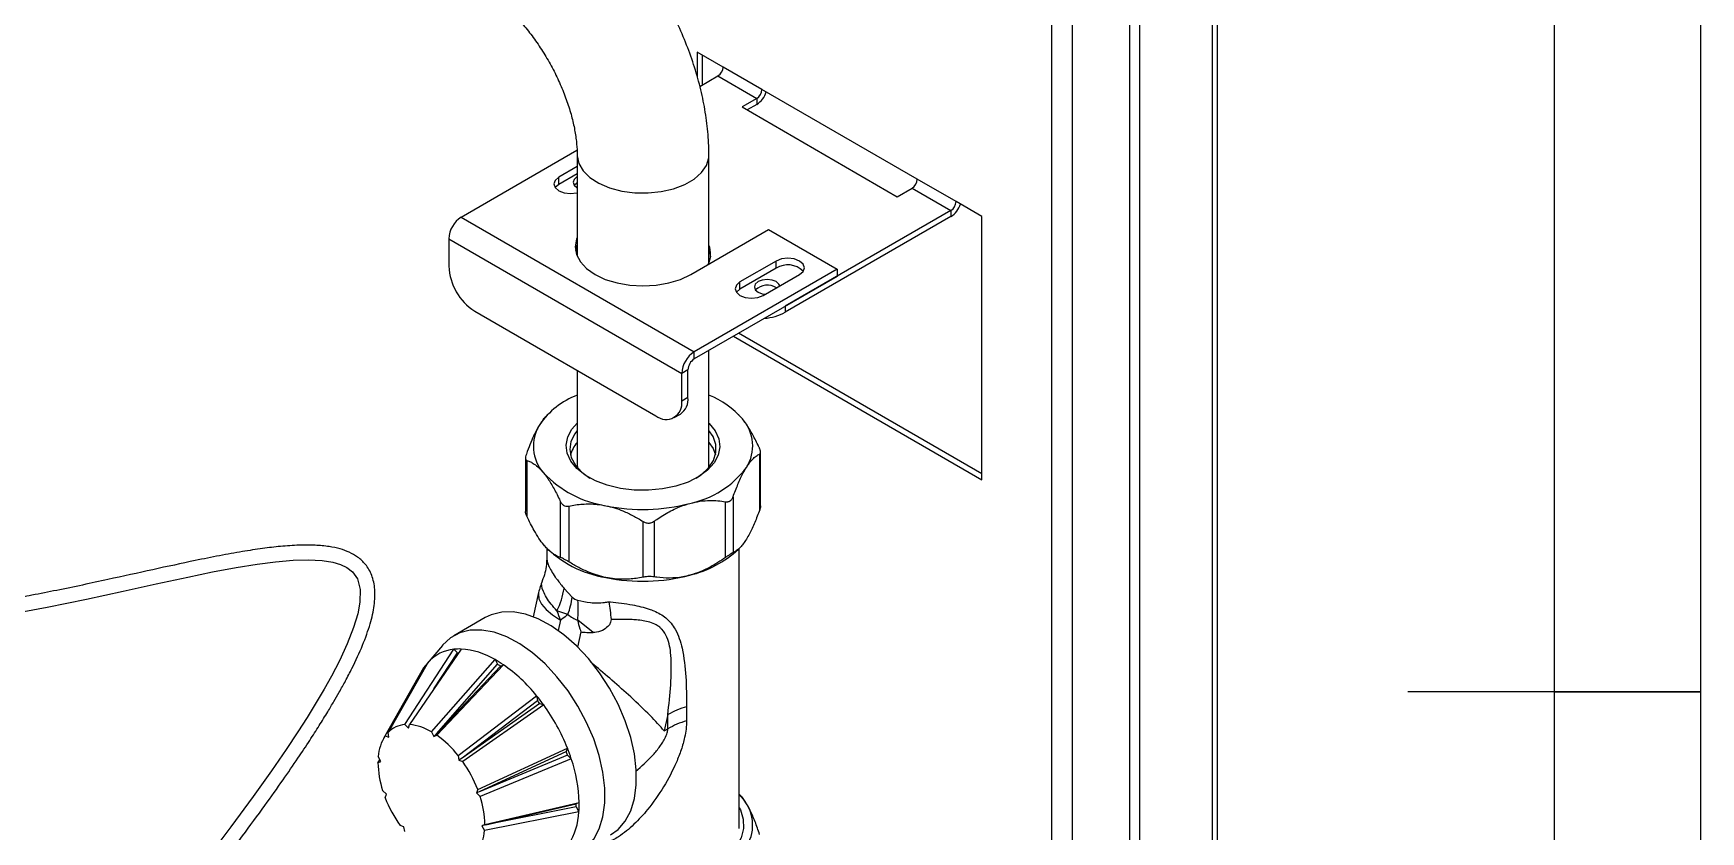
# Model space of a CAD drawing. Extents: x 75 to 2075, y 25 to 1460.
# Drawn here: x 1790.3 to 2075, y 718.7 to 854.8 of the extents above; entities that cross this region are included whole.
import ezdxf

# ---------------------------------------------------------------- set-up
doc = ezdxf.new("R2010")
doc.units = 0
doc.header["$LTSCALE"] = 5
doc.linetypes.add('SLD-KATı', pattern=[0])
doc.layers.get('0').update_dxf_attribs({"linetype": 'CONTINUOUS'})

msp = doc.modelspace()

# ---------------------------------------------------------------- linework, layer by layer
at = {"color": 7, "linetype": 'SLD-KATı'}
for p, q in [((2075, 1460), (2075, 25)), ((2050, 1435), (2050, 50)), ((1977.479, 1036.643), (1977.479, 497.87)), ((1979.247, 497.87), (1979.247, 1036.643)), ((1967.756, 492.258), (1967.756, 1031.03)), ((1964.22, 493.206), (1964.22, 1030.082)), ((1992.505, 496.34), (1992.505, 1024.906)), ((1991.621, 495.83), (1991.621, 1024.396)), ((1908.094, 849.089), (1903.674, 851.641)), ((1903.674, 851.641), (1903.674, 847.448)), ((1904.558, 846.028), (1904.558, 851.13)), ((1914.723, 845.262), (1908.094, 849.089)), ((1904.098, 845.762), (1907.21, 847.558)), ((1907.21, 847.558), (1913.839, 843.731)), ((1913.839, 843.731), (1911.311, 842.272)), ((1913.839, 842.711), (1912.195, 841.762)), ((1913.839, 843.731), (1913.839, 842.711)), ((1941.24, 829.955), (1914.723, 845.262)), ((1911.311, 842.272), (1937.828, 826.965)), ((1863.369, 823.475), (1883.133, 834.884)), ((1883.161, 832.094), (1880.031, 830.286)), ((1883.161, 834.081), (1883.161, 816.839)), ((1905.661, 815.701), (1905.661, 834.081)), ((1883.161, 830.869), (1880.031, 829.062)), ((1880.031, 829.062), (1880.031, 830.286)), ((1947.869, 826.128), (1941.24, 829.955)), ((1937.828, 826.965), (1940.356, 828.424)), ((1940.356, 828.424), (1946.985, 824.597)), ((1952.288, 823.577), (1947.869, 826.128)), ((1863.369, 823.475), (1903.144, 800.513)), ((1946.985, 824.597), (1918.7, 808.269)), ((1946.985, 823.576), (1918.7, 807.248)), ((1946.985, 824.597), (1946.985, 823.576)), ((1952.288, 778.667), (1952.288, 823.577)), ((1902.57, 813.703), (1915.828, 821.357)), ((1915.828, 821.357), (1927.539, 814.596)), ((1861.248, 819.8), (1901.023, 796.839)), ((1861.248, 819.8), (1861.248, 815.105)), ((1927.539, 814.596), (1903.144, 800.513)), ((1917.154, 815.999), (1910.967, 812.428)), ((1917.154, 814.775), (1910.967, 811.203)), ((1917.154, 814.775), (1917.154, 815.999)), ((1927.539, 814.596), (1927.539, 813.371)), ((1927.539, 813.371), (1903.144, 799.288)), ((1910.967, 811.203), (1910.967, 812.428)), ((1914.944, 810.131), (1921.131, 813.703)), ((1865.667, 807.451), (1896.603, 789.592)), ((1918.7, 808.269), (1918.7, 807.248)), ((1909.855, 803.163), (1952.288, 778.667)), ((1952.288, 779.687), (1910.739, 803.673)), ((1903.144, 799.288), (1903.144, 800.513)), ((1905.661, 781.383), (1905.661, 800.741)), ((1883.161, 797.352), (1883.161, 781.383)), ((1902.083, 797.451), (1901.023, 796.839)), ((1902.083, 792.756), (1902.083, 797.451)), ((1901.023, 792.144), (1901.023, 796.839)), ((1901.023, 792.144), (1902.083, 792.756)), ((1878.118, 789.802), (1877.847, 789.527)), ((1899.728, 789.282), (1900.789, 789.895)), ((1910.753, 789.753), (1910.704, 789.802)), ((1911.37, 789.063), (1910.753, 789.732)), ((1914.333, 773.564), (1914.333, 783.079)), ((1914.48, 774.244), (1914.48, 783.375)), ((1874.343, 782.415), (1874.343, 773.268)), ((1874.582, 781.976), (1874.582, 772.461)), ((1880.325, 765.432), (1880.325, 774.947)), ((1908.498, 765.432), (1908.498, 774.947)), ((1909.784, 775.764), (1909.784, 766.25)), ((1881.741, 774.204), (1881.741, 764.689)), ((1894.411, 762.063), (1894.411, 771.578)), ((1896.323, 771.631), (1896.323, 762.117)), ((1877.974, 766.99), (1877.974, 764.976)), ((1878.07, 766.89), (1878.118, 766.841)), ((1910.704, 766.841), (1910.956, 767.096)), ((1910.849, 719.224), (1910.849, 766.987)), ((1880.924, 760.152), (1882.321, 758.68)), ((1876.588, 759.459), (1875.641, 755.33)), ((1867.464, 755.177), (1862.098, 752.079)), ((1881.581, 755.695), (1879.72, 756.347)), ((1885.918, 752.628), (1883.262, 754.724)), ((1853.716, 736.915), (1862.1, 749.77)), ((1863.351, 749.816), (1854.549, 736.926)), ((1860.151, 750.442), (1857.533, 747.353)), ((1858.703, 743.009), (1862.715, 749.178)), ((1862.1, 749.77), (1862.715, 749.178)), ((1856.673, 746.115), (1850.099, 734.547)), ((1850.377, 734.987), (1856.999, 746.644)), ((1857.75, 747.598), (1850.886, 735.6)), ((1856.999, 746.644), (1856.673, 746.115)), ((1856.999, 746.644), (1857.171, 746.586)), ((1858.278, 735.693), (1869.145, 748.015)), ((1859.152, 735.358), (1869.576, 747.205)), ((1870.052, 746.912), (1859.16, 735.353)), ((1870.561, 747.14), (1859.212, 735.099)), ((1869.145, 748.015), (1869.576, 747.205)), ((1870.052, 746.912), (1870.561, 747.14)), ((1862.84, 731.648), (1876.247, 741.849)), ((1863.508, 731.229), (1876.378, 741.039)), ((1876.782, 740.515), (1863.515, 731.219)), ((1877.449, 740.288), (1863.625, 730.608)), ((1876.247, 741.849), (1876.378, 741.039)), ((1876.782, 740.515), (1877.449, 740.288)), ((2075, 742.5), (2025, 742.5)), ((2050, 742.5), (2075, 742.5)), ((1898.649, 738.626), (1898.013, 735.85)), ((1898.649, 736.217), (1898.649, 738.626)), ((1901.839, 739.96), (1901.839, 737.552)), ((1850.377, 734.987), (1851.019, 734.768)), ((1851.019, 734.768), (1850.886, 735.6)), ((1853.716, 736.915), (1854.339, 736.317)), ((1854.339, 736.317), (1854.549, 736.926)), ((1858.278, 735.693), (1858.714, 734.876)), ((1859.156, 735.351), (1858.714, 734.876)), ((1858.714, 734.876), (1859.212, 735.099)), ((1859.156, 735.351), (1859.152, 735.358)), ((1859.16, 735.353), (1859.156, 735.351)), ((1898.013, 735.85), (1898.649, 736.217)), ((1866.18, 725.864), (1881.504, 732.924)), ((1866.581, 725.541), (1881.299, 732.332)), ((1881.523, 731.717), (1866.585, 725.53)), ((1881.504, 732.924), (1881.299, 732.332)), ((1881.523, 731.717), (1882.169, 731.096)), ((1849.155, 730.425), (1849.493, 730.93)), ((1849.155, 730.425), (1849.645, 730.644)), ((1849.645, 730.644), (1849.203, 731.476)), ((1862.84, 731.648), (1862.972, 730.83)), ((1863.509, 731.221), (1862.972, 730.83)), ((1862.972, 730.83), (1863.625, 730.608)), ((1863.509, 731.221), (1863.508, 731.229)), ((1863.515, 731.219), (1863.509, 731.221)), ((1882.169, 731.096), (1866.605, 724.657)), ((1850.584, 725.05), (1849.951, 725.659)), ((1850.377, 724.451), (1850.584, 725.05)), ((1866.18, 725.864), (1865.972, 725.265)), ((1866.58, 725.535), (1865.972, 725.265)), ((1865.972, 725.265), (1866.605, 724.657)), ((1866.58, 725.535), (1866.581, 725.541)), ((1866.585, 725.53), (1866.58, 725.535)), ((1867.402, 719.891), (1883.506, 723.633)), ((1867.548, 719.818), (1883.021, 723.416)), ((1883.506, 723.633), (1883.021, 723.416)), ((1911.045, 724.848), (1910.849, 725.047)), ((1883.456, 722.026), (1867.354, 718.84)), ((1883.005, 722.875), (1867.548, 719.809)), ((1883.005, 722.875), (1883.456, 722.026)), ((1853.585, 719.485), (1852.931, 719.708)), ((1853.716, 718.667), (1853.585, 719.485)), ((1867.402, 719.891), (1866.911, 719.671)), ((1867.544, 719.816), (1866.911, 719.671)), ((1866.911, 719.671), (1867.354, 718.84)), ((1867.544, 719.816), (1867.548, 719.818)), ((1867.548, 719.809), (1867.544, 719.816))]:
    msp.add_line(p, q, dxfattribs=at)
at = {"color": 8, "linetype": 'SLD-KATı'}
for p, q in [((1880.317, 754.763), (1879.912, 752.993)), ((1883.264, 750.152), (1883.853, 752.722))]:
    msp.add_line(p, q, dxfattribs=at)
at = {"color": 8, "linetype": 'SLD-KATı', "flags": 128}
for points in [[(1883.161, 834.08), (1883.165, 833.916), (1883.453, 832.613), (1884.189, 831.369), (1885.344, 830.237), (1886.87, 829.262), (1888.704, 828.484), (1890.773, 827.936), (1892.99, 827.638), (1895.266, 827.605), (1897.506, 827.837), (1899.62, 828.324), (1901.521, 829.048), (1903.13, 829.977), (1904.383, 831.074), (1905.227, 832.294), (1905.629, 833.588), (1905.661, 834.083)], [(1876.588, 759.459), (1876.549, 759.223), (1876.646, 758.377), (1877.088, 757.482), (1877.863, 756.564), (1878.95, 755.649), (1880.317, 754.763)]]:
    msp.add_lwpolyline(points, dxfattribs=at)
at = {"color": 7, "linetype": 'SLD-KATı', "flags": 128}
for points in [[(1880.031, 830.286), (1879.421, 829.76), (1879.207, 829.138), (1879.421, 828.517), (1880.031, 827.99), (1880.943, 827.638), (1882.019, 827.515), (1883.096, 827.638), (1883.161, 827.655)], [(1880.031, 829.062), (1879.421, 828.535), (1879.415, 828.526)], [(1883.161, 830.358), (1883.124, 830.337), (1882.65, 829.928), (1882.483, 829.444), (1882.65, 828.961), (1883.124, 828.551), (1883.161, 828.53)], [(1882.67, 828.934), (1883.124, 829.317), (1883.161, 829.338)], [(1883.161, 820.007), (1883.053, 819.725), (1882.831, 818.423), (1883.053, 817.121), (1883.711, 815.869), (1884.78, 814.715), (1886.218, 813.703), (1887.97, 812.873), (1889.969, 812.256), (1892.138, 811.876), (1894.394, 811.748), (1896.649, 811.876), (1898.818, 812.256), (1900.817, 812.873), (1902.57, 813.703)], [(1883.161, 818.782), (1883.053, 818.5), (1882.88, 817.811)], [(1905.661, 817.675), (1905.734, 817.48), (1905.922, 816.688)], [(1921.131, 813.703), (1921.741, 814.23), (1921.955, 814.851), (1921.741, 815.473), (1921.131, 815.999), (1920.219, 816.351), (1919.142, 816.475), (1918.066, 816.351), (1917.154, 815.999)], [(1910.967, 812.428), (1910.357, 811.901), (1910.143, 811.279), (1910.357, 810.658), (1910.967, 810.131), (1911.879, 809.779), (1912.955, 809.656), (1914.032, 809.779), (1914.944, 810.131)], [(1914.06, 812.478), (1913.586, 812.069), (1913.419, 811.585), (1913.586, 811.102), (1914.06, 810.692), (1914.77, 810.419), (1915.297, 810.335)], [(1917.772, 811.764), (1917.628, 812.069), (1917.154, 812.478), (1916.444, 812.752), (1915.607, 812.848), (1914.77, 812.752), (1914.06, 812.478)], [(1910.967, 811.203), (1910.357, 810.676), (1910.35, 810.667)], [(1905.661, 788.348), (1905.715, 788.296), (1906.748, 787.032), (1907.361, 785.679), (1907.533, 784.284), (1907.259, 782.895), (1906.547, 781.559), (1905.421, 780.321), (1903.921, 779.223), (1902.097, 778.303), (1900.011, 777.593), (1897.734, 777.115), (1895.344, 776.888), (1892.923, 776.917), (1890.552, 777.204), (1888.313, 777.736), (1886.281, 778.497), (1884.526, 779.461), (1883.108, 780.595), (1882.075, 781.859), (1881.461, 783.212), (1881.289, 784.607), (1881.564, 785.996), (1882.276, 787.332), (1883.161, 788.348)], [(1883.161, 787.081), (1882.75, 786.534), (1882.109, 785.213), (1881.912, 783.846), (1882.167, 782.482), (1882.865, 781.171), (1883.98, 779.959), (1885.355, 778.961)], [(1903.467, 778.961), (1904.332, 779.545), (1905.592, 780.708), (1906.448, 781.988), (1906.868, 783.338), (1906.839, 784.71), (1906.361, 786.053), (1905.661, 787.081)], [(1905.661, 785.039), (1906.361, 784.012), (1906.786, 782.914)], [(1883.161, 781.383), (1883.165, 781.219), (1883.22, 780.721)], [(1905.603, 780.721), (1905.629, 780.89), (1905.661, 781.383)], [(1715.01, 779.229), (1716.336, 776.042), (1718.239, 772.501), (1720.095, 769.697), (1721.813, 767.51), (1723.324, 765.839), (1724.688, 764.496), (1726.995, 762.522), (1729.669, 760.613), (1732.747, 758.818), (1736.274, 757.184), (1740.258, 755.77), (1744.163, 754.744), (1747.643, 754.079), (1750.859, 753.641), (1755.65, 753.26), (1761.042, 753.156), (1766.578, 753.345), (1772.102, 753.782), (1777.485, 754.406), (1781.962, 755.051), (1785.365, 755.604), (1788.671, 756.188), (1792.662, 756.946), (1799.385, 758.32), (1805.623, 759.668), (1811.28, 760.913), (1816.68, 762.081), (1820.919, 762.952), (1824.96, 763.714), (1828.541, 764.3), (1831.658, 764.709), (1834.652, 764.971), (1837.218, 765.043), (1839.613, 764.916), (1841.418, 764.622), (1842.752, 764.225), (1843.847, 763.704), (1844.787, 762.984), (1845.633, 761.779), (1846.108, 759.983), (1846.063, 757.789), (1845.692, 755.816), (1844.991, 753.47), (1843.915, 750.719), (1842.57, 747.827), (1841.203, 745.199), (1839.955, 742.966), (1838.786, 740.975), (1837.057, 738.161), (1835.472, 735.687), (1833.466, 732.664), (1830.958, 729.015), (1827.854, 724.653), (1824.045, 719.473), (1819.406, 713.355), (1819.406, 713.355)], [(1888.868, 718.1), (1890.146, 719.04), (1891.365, 720.464), (1892.303, 722.233), (1892.94, 724.309), (1893.261, 726.648), (1893.261, 729.2), (1892.94, 731.91), (1892.303, 734.721), (1891.365, 737.573), (1890.146, 740.405), (1888.671, 743.157), (1886.973, 745.769), (1885.086, 748.188), (1883.053, 750.36), (1880.915, 752.239), (1878.718, 753.786), (1876.51, 754.968), (1874.337, 755.759), (1872.246, 756.142), (1870.281, 756.11), (1868.483, 755.663), (1867.464, 755.177)], [(1881.11, 714.135), (1881.607, 714.242), (1883.306, 714.894), (1884.78, 715.943), (1886, 717.367), (1886.938, 719.136), (1887.574, 721.212), (1887.896, 723.551), (1887.896, 726.102), (1887.574, 728.813), (1886.938, 731.624), (1886, 734.476), (1884.78, 737.308), (1883.306, 740.059), (1881.607, 742.672), (1879.721, 745.09), (1877.687, 747.262), (1875.549, 749.142), (1873.353, 750.689), (1871.145, 751.871), (1868.972, 752.661), (1866.88, 753.045), (1864.915, 753.013), (1863.118, 752.565), (1861.527, 751.713), (1860.177, 750.473), (1860.151, 750.442)], [(1912.218, 723.226), (1911.557, 724.218), (1910.849, 725.044)], [(1910.849, 722.736), (1911.03, 722.369), (1911.518, 720.798), (1911.564, 719.201), (1911.165, 717.621), (1910.332, 716.098), (1909.087, 714.672), (1907.462, 713.38), (1905.499, 712.255), (1903.249, 711.327), (1900.77, 710.618), (1898.126, 710.149), (1895.386, 709.93), (1892.62, 709.969), (1889.902, 710.262), (1887.3, 710.804), (1884.882, 711.579), (1882.711, 712.569), (1880.843, 713.746), (1880.485, 714.022)]]:
    msp.add_lwpolyline(points, dxfattribs=at)
at = {"color": 7, "linetype": 'SLD-KATı'}
for centre, radius, start, end in [((1906.175, 849.177), 1.921, 302.60548, 357.39452), ((1912.804, 845.35), 1.921, 302.60548, 357.39452), ((1911.751, 845.964), 3.866, 302.69642, 343.13617), ((1939.32, 830.042), 1.921, 302.60548, 357.39452), ((1945.95, 826.215), 1.921, 302.60548, 357.39452), ((1944.897, 826.829), 3.866, 302.69642, 343.13617), ((1865.854, 819.591), 4.61, 122.60548, 177.39452), ((1901.933, 817.196), 4.019, 333.71677, 21.91729), ((1870.843, 815.542), 9.605, 182.60548, 237.39452), ((1919.121, 811.683), 3.665, 44.22591, 122.47115), ((1915.637, 808.888), 2.984, 58.4722, 132.88018), ((1914.562, 814.95), 8.743, 273.95013, 298.24873), ((1905.628, 796.629), 4.61, 122.60548, 177.39452), ((1904.386, 797.346), 2.305, 122.60548, 177.39452), ((1888.148, 780.135), 13.896, 111.03186, 145.01231), ((1898.329, 791.707), 2.729, 230.79671, 9.21404), ((1899.11, 792.378), 2.997, 304.05635, 7.25583), ((1900.149, 779.267), 14.895, 41.12112, 68.27864), ((1906.315, 784.476), 6.826, 327.29917, 42.22259), ((1882.508, 784.415), 6.826, 147.29917, 222.22259), ((1887.122, 781.585), 5.255, 138.90738, 165.82067), ((1899.124, 790.482), 16.163, 281.72944, 323.15085), ((1890.927, 792.61), 18.572, 223.49087, 261.17101), ((1894.394, 805.065), 31.448, 258.41116, 284.76858), ((1890.927, 780.361), 18.572, 223.49087, 261.17101), ((1898.089, 780.467), 18.569, 283.45543, 312.79172), ((1888.772, 756.667), 12.5, 157.66638, 167.09346), ((1869.01, 761.83), 12.032, 332.88838, 351.98232), ((1894.394, 792.817), 31.448, 258.41116, 284.76858), ((1868.862, 760.432), 13.572, 339.57188, 352.58383), ((1868.099, 756.488), 15.265, 353.36446, 6.16924), ((1896.108, 761.625), 17.218, 197.85266, 203.48659), ((1862.794, 742.938), 6.867, 95.80041, 137.26422), ((1863.033, 741.362), 8.459, 87.84838, 96.33603), ((1862.49, 736.826), 13.018, 59.25586, 86.20986), ((1863.418, 742.363), 7.716, 137.2756, 146.30031), ((1859.427, 730.7), 19.856, 55.892, 60.69641), ((1859.781, 730.768), 19.134, 57.53634, 59.21138), ((1855.142, 724.867), 27.089, 38.81947, 55.305), ((1850.787, 721.007), 32.903, 35.87341, 39.30395), ((1851.431, 721.377), 31.764, 37.04815, 38.24289), ((1849.645, 720.178), 34.315, 21.80528, 35.87659), ((1905.833, 725.936), 14.582, 105.89353, 119.51371), ((1905.833, 723.527), 14.582, 105.89353, 119.51371), ((1856.445, 731.005), 7.258, 146.72924, 176.2831), ((1854.054, 732.484), 4.444, 94.36218, 135.48795), ((1853.777, 728.333), 8.628, 58.55362, 84.86511), ((1848.922, 720.647), 17.741, 38.32371, 54.54643), ((1852.594, 721.511), 30.676, 19.43183, 20.65465), ((1852.039, 721.173), 31.721, 18.22741, 21.74264), ((1865.111, 730.643), 15.958, 180.78329, 198.19901), ((1845.592, 717.837), 22.097, 21.30021, 35.30468), ((1858.315, 722.971), 25.2, 1.50502, 18.80873), ((1870.965, 732.478), 22.097, 201.30021, 215.30468), ((1851.445, 719.673), 15.958, 0.78329, 18.19901), ((1865.705, 723.654), 17.317, 357.42104, 359.21133), ((1865.626, 723.381), 17.881, 355.65493, 0.8069), ((1906.256, 719.795), 6.879, 315.40316, 29.926), ((1871.902, 722.586), 11.568, 328.0458, 357.22722), ((1860.111, 719.31), 7.258, 326.72924, 356.2831)]:
    msp.add_arc(centre, radius, start, end, dxfattribs=at)
for centre, major_axis, ratio, start_param, end_param in [((1894.411, 842.525), (10.896, 84.444), 0.1457419, 3.0397787, 3.1219559), ((1902.866, 844.429), (18.75, 89.955), 0.2450213, 3.02001, 3.1021871)]:
    msp.add_ellipse(centre, major_axis=major_axis, ratio=ratio, start_param=start_param, end_param=end_param, dxfattribs=at)
for points, knots in [([(1905.661, 834.081), (1905.651, 834.775), (1905.621, 836.707), (1905.31, 839.939), (1904.649, 843.765), (1903.683, 847.606), (1902.434, 851.428), (1900.919, 855.198), (1899.152, 858.888), (1897.152, 862.47), (1894.934, 865.915), (1892.513, 869.198), (1889.904, 872.29), (1887.122, 875.166), (1884.178, 877.792), (1881.119, 880.15), (1878.993, 881.452), (1877.939, 882.097)], [0, 0, 0, 0, 0.0387094, 0.1077722, 0.1767369, 0.2455414, 0.3140858, 0.3823789, 0.4504906, 0.5185231, 0.5865942, 0.6547977, 0.7232531, 0.7920867, 0.8614112, 0.9313013, 1, 1, 1, 1]), ([(1866.69, 862.611), (1866.963, 862.448), (1867.755, 861.975), (1869.166, 860.969), (1870.904, 859.507), (1872.672, 857.766), (1874.42, 855.775), (1876.1, 853.567), (1877.669, 851.186), (1879.087, 848.683), (1880.322, 846.113), (1881.349, 843.537), (1882.149, 841.018), (1882.719, 838.617), (1883.051, 836.446), (1883.154, 834.97), (1883.16, 834.242), (1883.161, 834.081)], [0, 0, 0, 0, 0.0369147, 0.1068871, 0.1778565, 0.2500016, 0.3231732, 0.3971515, 0.4716829, 0.5465008, 0.6213247, 0.6958078, 0.76969, 0.8427295, 0.9147241, 0.9810788, 1, 1, 1, 1]), ([(1877.872, 789.502), (1877.681, 789.316), (1877.317, 788.961), (1876.942, 788.379), (1876.764, 788.103)], [0, 0, 0, 0, 0.5258101, 1, 1, 1, 1]), ([(1914.241, 784.182), (1914.175, 784.322), (1913.783, 785.158), (1913.028, 786.624), (1912.12, 788.101), (1911.56, 788.819), (1911.37, 789.063)], [0, 0, 0, 0, 0.073265, 0.4365434, 0.8088712, 1, 1, 1, 1]), ([(1876.764, 788.103), (1876.413, 787.482), (1875.623, 786.085), (1874.894, 784.152), (1874.49, 783.079)], [0, 0, 0, 0, 0.4446442, 1, 1, 1, 1]), ([(1874.49, 783.079), (1874.44, 782.921), (1874.339, 782.604), (1874.335, 782.241), (1874.432, 782.041), (1874.539, 781.994), (1874.582, 781.976)], [0, 0, 0, 0, 0.2806938, 0.5628322, 0.8257499, 1, 1, 1, 1]), ([(1912.059, 780.788), (1912.233, 781.054), (1912.583, 781.588), (1913.143, 782.239), (1913.733, 782.769), (1914.132, 782.975), (1914.333, 783.079)], [0, 0, 0, 0, 0.2208532, 0.4446677, 0.7205109, 1, 1, 1, 1]), ([(1914.333, 783.079), (1914.36, 783.094), (1914.4, 783.118), (1914.438, 783.173), (1914.46, 783.223), (1914.474, 783.282), (1914.481, 783.351), (1914.479, 783.429), (1914.466, 783.54), (1914.432, 783.694), (1914.373, 783.872), (1914.307, 784.037), (1914.263, 784.134), (1914.241, 784.182)], [0, 0, 0, 0, 0.1386714, 0.2094371, 0.2806778, 0.3499062, 0.419664, 0.4911668, 0.5632988, 0.6929648, 0.8261712, 0.9127139, 1, 1, 1, 1]), ([(1821.389, 711.832), (1822.945, 713.871), (1825.827, 717.646), (1829.672, 722.877), (1832.82, 727.293), (1835.369, 730.996), (1837.414, 734.073), (1839.111, 736.717), (1840.478, 738.927), (1841.612, 740.831), (1842.621, 742.584), (1843.662, 744.473), (1845.073, 747.19), (1846.605, 750.516), (1847.891, 754.109), (1848.596, 757.287), (1848.71, 760.079), (1848.199, 762.438), (1847.157, 764.218), (1845.784, 765.495), (1844.279, 766.35), (1842.644, 766.934), (1840.721, 767.338), (1838.407, 767.552), (1835.646, 767.554), (1832.635, 767.348), (1829.397, 766.967), (1825.935, 766.435), (1822.098, 765.742), (1817.113, 764.74), (1810.767, 763.366), (1802.946, 761.631), (1795.918, 760.128), (1790.329, 759.032), (1786.666, 758.36), (1783.108, 757.755), (1779.1, 757.136), (1774.293, 756.505), (1768.939, 755.976), (1763.418, 755.66), (1758.043, 755.623), (1753.379, 755.87), (1749.476, 756.304), (1746.009, 756.872), (1742.292, 757.725), (1738.448, 758.947), (1734.83, 760.496), (1731.678, 762.235), (1728.981, 764.086), (1726.926, 765.798), (1725.271, 767.393), (1723.778, 769.015), (1722.308, 770.857), (1720.86, 772.962), (1719.475, 775.31), (1718.069, 778.124), (1717.282, 780.177), (1716.855, 781.288)], [0, 0, 0, 0, 0.0279042, 0.0516797, 0.0718894, 0.0889983, 0.1033842, 0.1153485, 0.1268367, 0.1354773, 0.1434387, 0.1530594, 0.1642231, 0.1858514, 0.207693, 0.2284047, 0.248975, 0.2707643, 0.2918016, 0.3093028, 0.3248576, 0.3401796, 0.3568899, 0.3766864, 0.3975488, 0.4201497, 0.4407738, 0.4627631, 0.4864387, 0.51075, 0.5502803, 0.5897556, 0.6318648, 0.6515662, 0.6678115, 0.6815327, 0.6984977, 0.7194513, 0.7415542, 0.7629456, 0.7834937, 0.8017785, 0.8137789, 0.825528, 0.8390485, 0.8541353, 0.8686773, 0.8824908, 0.8957642, 0.9085873, 0.9168715, 0.926563, 0.9391068, 0.9506948, 0.9644619, 0.980757, 1, 1, 1, 1]), ([(1874.582, 781.976), (1874.784, 781.905), (1875.19, 781.764), (1875.872, 781.364), (1876.627, 780.77), (1877.176, 780.144), (1877.453, 779.828)], [0, 0, 0, 0, 0.2235177, 0.4486206, 0.7217234, 1, 1, 1, 1]), ([(1909.784, 775.764), (1910.06, 776.503), (1910.477, 777.619), (1911.068, 778.946), (1911.548, 779.925), (1911.881, 780.488), (1912.059, 780.788)], [0, 0, 0, 0, 0.3822459, 0.5776631, 0.77475, 1, 1, 1, 1]), ([(1877.453, 779.828), (1877.643, 779.584), (1878.194, 778.878), (1879.102, 777.405), (1879.858, 775.941), (1880.259, 775.087), (1880.325, 774.947)], [0, 0, 0, 0, 0.1911271, 0.5537053, 0.9267357, 1, 1, 1, 1]), ([(1880.325, 774.947), (1880.409, 774.797), (1880.579, 774.497), (1880.982, 774.229), (1881.388, 774.15), (1881.641, 774.189), (1881.741, 774.204)], [0, 0, 0, 0, 0.2806938, 0.5628322, 0.8257499, 1, 1, 1, 1]), ([(1881.741, 774.204), (1882.51, 774.339), (1883.672, 774.544), (1885.318, 774.579), (1886.655, 774.51), (1887.582, 774.346), (1888.076, 774.258)], [0, 0, 0, 0, 0.3822459, 0.5776631, 0.77475, 1, 1, 1, 1]), ([(1896.323, 771.631), (1896.462, 771.729), (1897.294, 772.311), (1898.894, 773.288), (1900.82, 774.178), (1902.007, 774.535), (1902.41, 774.656)], [0, 0, 0, 0, 0.07326497, 0.43654341, 0.80887118, 1, 1, 1, 1]), ([(1902.41, 774.656), (1902.986, 774.791), (1904.15, 775.063), (1905.749, 775.169), (1907.205, 775.129), (1908.066, 775.008), (1908.498, 774.947)], [0, 0, 0, 0, 0.272941, 0.5513799, 0.7748074, 1, 1, 1, 1]), ([(1908.498, 774.947), (1908.575, 774.938), (1908.691, 774.924), (1908.843, 774.933), (1908.956, 774.951), (1909.065, 774.981), (1909.17, 775.023), (1909.271, 775.077), (1909.393, 775.162), (1909.527, 775.292), (1909.643, 775.456), (1909.727, 775.617), (1909.765, 775.715), (1909.784, 775.764)], [0, 0, 0, 0, 0.1386714, 0.20943713, 0.28067778, 0.34990622, 0.41966397, 0.49116684, 0.56329883, 0.6929648, 0.82617122, 0.91271393, 1, 1, 1, 1]), ([(1874.582, 772.461), (1874.514, 772.617), (1874.378, 772.929), (1874.355, 773.155), (1874.344, 773.268)], [0, 0, 0, 0, 0.50251166, 1, 1, 1, 1]), ([(1877.453, 767.58), (1877.182, 767.934), (1876.633, 768.65), (1875.878, 769.903), (1875.191, 771.181), (1874.785, 772.033), (1874.582, 772.461)], [0, 0, 0, 0, 0.272941, 0.5513799, 0.7748074, 1, 1, 1, 1]), ([(1888.076, 774.258), (1888.561, 774.143), (1889.537, 773.912), (1891.096, 773.34), (1892.74, 772.579), (1893.852, 771.913), (1894.411, 771.578)], [0, 0, 0, 0, 0.2208532, 0.4446677, 0.7205109, 1, 1, 1, 1]), ([(1894.411, 771.578), (1894.581, 771.49), (1894.922, 771.312), (1895.496, 771.277), (1895.973, 771.409), (1896.223, 771.568), (1896.323, 771.631)], [0, 0, 0, 0, 0.28069379, 0.56283221, 0.82574987, 1, 1, 1, 1]), ([(1914.333, 773.564), (1914.057, 772.826), (1913.64, 771.71), (1913.049, 770.383), (1912.569, 769.403), (1912.236, 768.84), (1912.059, 768.54)], [0, 0, 0, 0, 0.3822459, 0.5776631, 0.77475, 1, 1, 1, 1]), ([(1914.48, 774.244), (1914.48, 774.242), (1914.482, 774.187), (1914.468, 774.06), (1914.432, 773.881), (1914.385, 773.713), (1914.35, 773.614), (1914.333, 773.564)], [0, 0, 0, 0, 0.0096377, 0.3036976, 0.6057866, 0.8020504, 1, 1, 1, 1]), ([(1880.325, 765.432), (1880.259, 765.453), (1879.867, 765.577), (1879.112, 765.96), (1878.203, 766.705), (1877.643, 767.358), (1877.453, 767.58)], [0, 0, 0, 0, 0.073265, 0.4365434, 0.8088712, 1, 1, 1, 1]), ([(1909.784, 766.25), (1909.753, 766.235), (1909.706, 766.213), (1909.622, 766.167), (1909.552, 766.127), (1909.474, 766.081), (1909.389, 766.029), (1909.295, 765.97), (1909.167, 765.889), (1908.998, 765.777), (1908.811, 765.65), (1908.642, 765.534), (1908.546, 765.466), (1908.498, 765.432)], [0, 0, 0, 0, 0.1386714, 0.2094371, 0.2806778, 0.3499062, 0.419664, 0.4911668, 0.5632988, 0.6929648, 0.8261712, 0.9127139, 1, 1, 1, 1]), ([(1912.059, 768.54), (1911.885, 768.275), (1911.534, 767.74), (1910.975, 767.089), (1910.384, 766.56), (1909.985, 766.353), (1909.784, 766.25)], [0, 0, 0, 0, 0.2208532, 0.4446677, 0.7205109, 1, 1, 1, 1]), ([(1877.956, 764.987), (1877.954, 764.735), (1877.948, 764.082), (1877.735, 762.826), (1877.367, 761.876), (1877.19, 761.421)], [0, 0, 0, 0, 0.2471744, 0.6391166, 1, 1, 1, 1]), ([(1881.741, 764.689), (1881.578, 764.789), (1881.251, 764.989), (1880.806, 765.23), (1880.499, 765.373), (1880.374, 765.415), (1880.325, 765.432)], [0, 0, 0, 0, 0.2806938, 0.5628322, 0.8257499, 1, 1, 1, 1]), ([(1888.076, 762.01), (1887.591, 762.125), (1886.615, 762.356), (1885.056, 762.928), (1883.412, 763.689), (1882.301, 764.354), (1881.741, 764.689)], [0, 0, 0, 0, 0.2208532, 0.4446677, 0.7205109, 1, 1, 1, 1]), ([(1908.498, 765.432), (1908.069, 765.138), (1907.209, 764.548), (1905.764, 763.72), (1904.161, 762.952), (1902.997, 762.59), (1902.41, 762.408)], [0, 0, 0, 0, 0.22351769, 0.44862061, 0.72172345, 1, 1, 1, 1]), ([(1894.411, 762.063), (1893.643, 761.928), (1892.481, 761.724), (1890.835, 761.688), (1889.498, 761.758), (1888.571, 761.922), (1888.076, 762.01)], [0, 0, 0, 0, 0.3822459, 0.5776631, 0.77475, 1, 1, 1, 1]), ([(1896.323, 762.117), (1896.158, 762.138), (1895.829, 762.181), (1895.258, 762.18), (1894.773, 762.133), (1894.515, 762.083), (1894.411, 762.063)], [0, 0, 0, 0, 0.2806938, 0.5628322, 0.8257499, 1, 1, 1, 1]), ([(1902.41, 762.408), (1902.007, 762.309), (1900.84, 762.024), (1898.914, 761.86), (1897.312, 761.963), (1896.462, 762.095), (1896.323, 762.117)], [0, 0, 0, 0, 0.1911271, 0.5537053, 0.9267357, 1, 1, 1, 1]), ([(1883.276, 758.129), (1883.975, 757.977), (1885.396, 757.67), (1887.268, 757.659), (1888.334, 757.845), (1888.583, 757.888)], [0, 0, 0, 0, 0.4262524, 0.865683, 1, 1, 1, 1]), ([(1888.583, 757.888), (1888.678, 757.879), (1889.961, 757.756), (1892.324, 757.455), (1894.852, 756.864), (1896.785, 756.138), (1898.532, 755.121), (1900.219, 752.972), (1901.292, 749.544), (1901.812, 745.072), (1901.83, 741.666), (1901.839, 739.96)], [0, 0, 0, 0, 0.00993719, 0.13415077, 0.22950194, 0.25969693, 0.3462906, 0.44973564, 0.59416924, 0.79684124, 1, 1, 1, 1]), ([(1888.583, 757.888), (1888.585, 757.875), (1888.768, 756.927), (1888.858, 755.871), (1888.947, 754.83)], [0, 0, 0, 0, 0.0138913, 1, 1, 1, 1]), ([(1881.581, 755.695), (1881.266, 755.444), (1880.854, 755.115), (1880.42, 754.831), (1880.317, 754.763)], [0, 0, 0, 0, 0.7619812, 1, 1, 1, 1]), ([(1883.853, 752.722), (1883.801, 752.879), (1883.584, 753.539), (1883.401, 754.212), (1883.262, 754.724)], [0, 0, 0, 0, 0.2380188, 1, 1, 1, 1]), ([(1888.947, 754.83), (1888.933, 754.68), (1888.9, 754.309), (1888.5, 753.693), (1887.704, 753.028), (1886.742, 752.665), (1886.104, 752.637), (1885.918, 752.628)], [0, 0, 0, 0, 0.1026709, 0.2545379, 0.5120365, 0.8575861, 1, 1, 1, 1]), ([(1898.649, 738.626), (1898.832, 740.327), (1899.2, 743.738), (1899.325, 748.195), (1898.82, 751.41), (1897.918, 752.924), (1897.218, 753.576), (1896.566, 754.02), (1895.286, 754.541), (1893.757, 754.764), (1891.498, 754.896), (1890.064, 754.859), (1888.947, 754.83)], [0, 0, 0, 0, 0.2169567, 0.4351326, 0.5777389, 0.6510418, 0.6725342, 0.7033783, 0.7506739, 0.8356769, 0.8719071, 1, 1, 1, 1]), ([(1883.853, 752.722), (1883.86, 752.722), (1883.907, 752.718), (1884.301, 752.686), (1884.966, 752.646), (1885.638, 752.634), (1885.918, 752.628)], [0, 0, 0, 0, 0.01174658, 0.0721743, 0.61258219, 1, 1, 1, 1]), ([(1898.013, 735.85), (1898.009, 735.854), (1897.348, 736.648), (1895.696, 738.445), (1892.597, 741.412), (1889.264, 744.367), (1886.797, 746.456), (1885.64, 747.426), (1885.443, 747.59)], [0, 0, 0, 0, 0.0014166, 0.2599495, 0.5300374, 0.7551699, 0.9584843, 1, 1, 1, 1]), ([(1912.218, 723.226), (1912.057, 723.492), (1911.733, 724.028), (1911.335, 724.556), (1911.106, 724.769), (1911.033, 724.837)], [0, 0, 0, 0, 0.4020069, 0.809404, 1, 1, 1, 1]), ([(1914.326, 718.17), (1914.07, 718.912), (1913.684, 720.034), (1913.136, 721.369), (1912.691, 722.356), (1912.383, 722.924), (1912.218, 723.226)], [0, 0, 0, 0, 0.38224592, 0.57766311, 0.77474997, 1, 1, 1, 1])]:
    msp.add_open_spline(points, degree=3, knots=knots, dxfattribs=at)
at = {"color": 8, "linetype": 'SLD-KATı'}
for points, knots in [([(1878.065, 764.978), (1878.05, 764.819), (1878.03, 764.6), (1878.437, 763.639), (1879, 762.691), (1879.986, 761.326), (1880.526, 760.65), (1880.924, 760.152)], [0, 0, 0, 0, 0.2389811, 0.32851, 0.7005054, 0.7792384, 1, 1, 1, 1]), ([(1879.72, 756.347), (1879.37, 756.733), (1878.297, 757.918), (1877.251, 759.665), (1876.963, 761.089), (1877.228, 761.358), (1877.261, 761.391)], [0, 0, 0, 0, 0.1850621, 0.5667351, 0.9467744, 1, 1, 1, 1]), ([(1901.839, 737.552), (1901.823, 737.093), (1901.791, 736.17), (1901.499, 734.513), (1900.959, 732.606), (1899.834, 729.744), (1897.988, 726.245), (1895.506, 722.696), (1892.899, 719.834), (1890.577, 717.927), (1888.349, 716.719), (1886.745, 716.194), (1885.79, 716.177), (1885.529, 716.173)], [0, 0, 0, 0, 0.0506031, 0.1017717, 0.1775379, 0.2540796, 0.4115245, 0.571313, 0.6898939, 0.8106851, 0.8889953, 0.9696654, 1, 1, 1, 1]), ([(1893.187, 728.955), (1894.148, 729.812), (1895.563, 731.073), (1897.182, 732.994), (1898.079, 734.312), (1898.579, 735.444), (1898.629, 735.992), (1898.649, 736.217)], [0, 0, 0, 0, 0.40762796, 0.59969884, 0.79546108, 0.91584738, 1, 1, 1, 1])]:
    msp.add_open_spline(points, degree=3, knots=knots, dxfattribs=at)

doc.saveas('drawing.dxf')
